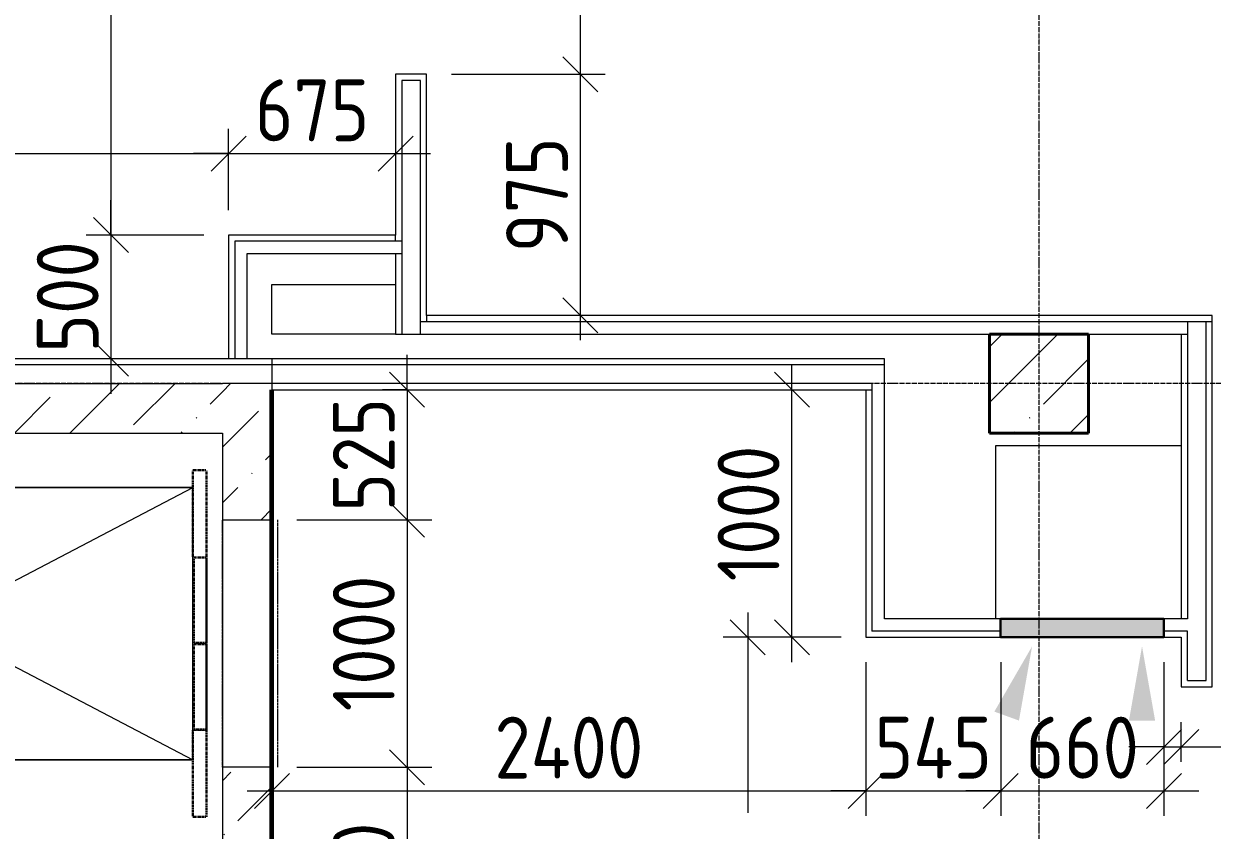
# Model space of a CAD drawing. Header units: millimetres. Extents: x -56773 to 221258, y -262288 to 26541.
# Drawn here: x -17693 to -12891, y -181828 to -178570 of the extents above; entities that cross this region are included whole.
import ezdxf

# ---------------------------------------------------------------- set-up
doc = ezdxf.new("R2010")
doc.units = ezdxf.units.MM
for name, pattern in [('ADSK_Линия сетки', [25, 20, -2.5, 0, -2.5]), ('ADSK_Невидимые', [5, 3, -2]), ('ADSK_Штриховая_ш2 п1_5', [4.5, 3, -1.5])]:
    doc.linetypes.add(name, pattern=pattern)
for name, color, linetype, lineweight in [('3.1 Штукатурка внешн стен для инвесторов', 5, 'Continuous', 60), ('Двери', 7, 'Continuous', 9), ('Марки', 7, 'Continuous', 20), ('Несущие колонны', 7, 'Continuous', 18), ('Обобщенные модели', 7, 'ADSK_Невидимые', 18), ('Оборудование', 7, 'Continuous', 18), ('Оси', 7, 'Continuous', 9), ('Перекрытие', 7, 'Continuous', 18), ('Размеры', 7, 'Continuous', 9), ('Стены внутренние', 7, 'Continuous', 18), ('Стены наружные', 7, 'Continuous', 18), ('Стены штриховка', 7, 'Continuous', 9), ('Узлы', 7, 'Continuous', 18)]:
    doc.layers.add(name, color=color, linetype=linetype, lineweight=lineweight)
doc.styles.add('GOST Common_2', font='', dxfattribs={"width": 0.9, "height": 250})
doc.styles.add('GOST Common_3', font='', dxfattribs={"width": 0.9, "height": 200})
doc.styles.get('GOST Common_2').set_extended_font_data('GOST Common')
doc.styles.get('GOST Common_3').set_extended_font_data('GOST Common')
doc.dimstyles.new('ADSK_Основной_2_0', dxfattribs={"dimscale": 304.8, "dimtxt": 201.142999, "dimasz": 0.463911, "dimexe": 0.328084, "dimexo": 0.328084, "dimgap": 0.164042, "dimtad": 1, "dimdec": 3, "dimrnd": 0.001, "dimdsep": 46, "dimtxsty": 'GOST Common_3', "dimblk1": 'OBLIQUE', "dimblk2": 'OBLIQUE', "dimsah": 1, "dimcen": 0.09, "dimdle": 0.328084, "dimazin": 2, "dimtfac": 1, "dimtdec": 4, "dimtix": 1, "dimtmove": 0, "dimatfit": 3, "dimfxl": 1, "dimtvp": 1, "dimtolj": 1, "dimtzin": 0, "dimlwd": 20, "dimlwe": 20, "dimarcsym": 2})
doc.dimstyles.new('ADSK_Основной_2_0_3', dxfattribs={"dimscale": 304.8, "dimtxt": 201.142999, "dimasz": 0.463911, "dimexe": 0.328084, "dimexo": 0.328084, "dimgap": 0.164042, "dimtad": 1, "dimdec": 3, "dimrnd": 0.001, "dimdsep": 46, "dimtxsty": 'GOST Common_2', "dimblk1": 'OBLIQUE', "dimblk2": 'OBLIQUE', "dimsah": 1, "dimcen": 0.09, "dimdle": 0.328084, "dimazin": 2, "dimtfac": 1, "dimtdec": 4, "dimtix": 1, "dimtmove": 0, "dimatfit": 3, "dimfxl": 1, "dimtvp": 1, "dimtolj": 1, "dimtzin": 0, "dimlwd": 20, "dimlwe": 20, "dimarcsym": 2})
pattern_1 = [(45, (9.36, -198628.46), (84.18955, 308.69595), [396.875, -79.375, 3.353, -76.022])]

# ---------------------------------------------------------------- blocks, each defined once
blk = doc.blocks.new('ADSK_КолоннаЖБ_Прямоугольная - 400x400 мм-1807142-Кладочный план 4-го этажа')
at = {"layer": 'Несущие колонны', "lineweight": 40}
for p, q in [((-200, 200), (200, 200)), ((-200, -200), (-200, 200)), ((200, 200), (200, -200)), ((200, -200), (-200, -200))]:
    blk.add_line(p, q, dxfattribs=at)
blk = doc.blocks.new('AS-Shakhta_lifta-GOST_5746-2003 - Лифт_3_2700х1700 проем 1000-883891-Кладочный план 4-го этажа')
at = {"layer": 'Оборудование'}
h = blk.add_hatch(color=256, dxfattribs=at)
h.paths.add_polyline_path([(354.7, 344.2), (231, 401.8), (183.6, 319.7), (160.7, 365.2), (128, 404.3), (87.2, 434.8), (40.6, 455.1), (-11.8, 464), (-60.4, 461.4), (-109.3, 447.2), (-153.5, 422), (-190.9, 387.4), (-219.3, 345.2), (-237.2, 297.5), (-243.7, 247), (-238.5, 196.4), (-221.7, 148.3), (-194.4, 105.3), (-157.9, 69.8), (-114.3, 43.6), (-114.3, -98), (-123.4, -111.8), (-128.8, -127.6), (-130, -144.1), (-127, -160.5), (-120, -175.5), (-109.5, -188.4), (-96, -198.1), (-80.6, -204.2), (-64.1, -206.2), (-47.6, -203.9), (-32.3, -197.6), (-19, -187.7), (-8.6, -174.7), (-1.8, -159.5), (0.9, -143.1), (-0.6, -126.6), (-6.2, -110.9), (-15.5, -97.2), (-28, -86.3), (-42.9, -78.8), (-42.9, 35.4), (113.5, 35.4), (113.5, 97.4), (-31, 97.4), (-31, 128.1), (162.8, 128.1), (253.6, 322.9), (328.5, 288)])
h.paths.add_polyline_path([(136.6, 258.9), (135.3, 218.6), (123.9, 180), (-114.3, 180), (-114.3, 111.7), (-144.4, 138.5), (-166.9, 171.9), (-180.4, 209.8), (-184, 249.9), (-177.6, 289.7), (-161.5, 326.6), (-136.7, 358.3), (-104.7, 382.9), (-67.7, 398.8), (-27.9, 404.9), (12.2, 401), (50, 387.2), (83.3, 364.5), (109.8, 334.2), (128, 298.2)])
at = {"layer": 'Узлы'}
blk.add_hatch(color=256, dxfattribs=at).paths.add_polyline_path([(412.5, -1000), (412.5, -920), (-412.5, -920), (-412.5, -1000), (-11.8, -1000)])
at = {"layer": 'Обобщенные модели', "lineweight": 30}
for p, q in [((780, 1285), (-620, 1285)), ((-620, 1230), (-620, 1285)), ((-267, 1235), (-267, 1285)), ((-267, 1285), (77, 1285)), ((77, 1285), (77, 1235)), ((83, 1235), (83, 1285)), ((83, 1285), (427, 1285)), ((427, 1285), (427, 1235)), ((780, 1230), (780, 1285)), ((-270, 1230), (-620, 1230)), ((77, 1235), (-267, 1235)), ((427, 1235), (83, 1235)), ((430, 1230), (780, 1230))]:
    blk.add_line(p, q, dxfattribs=at)
at = {"layer": 'Обобщенные модели', "linetype": 'ADSK_Невидимые', "lineweight": 18}
for p, q in [((-270, 1235), (-270, 1285)), ((430, 1235), (430, 1285))]:
    blk.add_line(p, q, dxfattribs=at)
at = {"layer": 'Оборудование'}
for p, q in [((-770, -1350), (-770, 1350)), ((-550, -870), (-550, 1230)), ((550, -870), (-550, 1230)), ((-550, -870), (550, 1230)), ((550, 1230), (-550, 1230)), ((-550, 1230), (-550, -870)), ((550, 1230), (550, -870)), ((550, -870), (550, 1230)), ((550, -870), (-550, -870)), ((-550, -870), (550, -870))]:
    blk.add_line(p, q, dxfattribs=at)
at = {"layer": 'Узлы'}
for p, q in [((412.5, -920), (-412.5, -920)), ((-412.5, -920), (-412.5, -1000)), ((412.5, -1000), (412.5, -920)), ((-412.5, -1000), (412.5, -1000))]:
    blk.add_line(p, q, dxfattribs=at)
blk = doc.blocks.new('ADSK_Дверь_Проем - ADSK_Дверь_Проем-1125809-Кладочный план 4-го этажа')
at = {"layer": 'Двери', "linetype": 'ADSK_Штриховая_ш2 п1_5'}
for p, q in [((-500, 100), (500, 100)), ((-500, -100), (500, -100))]:
    blk.add_line(p, q, dxfattribs=at)
blk = doc.blocks.new('ADSK_Дверь_Проем - ADSK_Дверь_Проем-2503678-Кладочный план 4-го этажа')
at = {"layer": 'Двери', "linetype": 'ADSK_Штриховая_ш2 п1_5'}
for p, q in [((-500, 11), (500, 11)), ((-500, -11), (500, -11))]:
    blk.add_line(p, q, dxfattribs=at)
blk = doc.blocks.new('ADSK_ОбобщеннаяМодель_ОтверстиеПрямоугольное_вСтене - О-1_ОВ_660х1260-4090709-Кладочный план 4-го этажа')
at = {"layer": 'Обобщенные модели'}
blk.add_hatch(color=256, dxfattribs=at).paths.add_polyline_path([(-209.7, 37.5), (-209.7, -37.5), (450.3, -37.5), (450.3, 37.5), (-89.7, 37.5)])
at = {"layer": 'Узлы', "lineweight": 30}
for p, q in [((-209.7, -37.5), (-209.7, 37.5)), ((-209.7, 37.5), (450.3, 37.5)), ((450.3, 37.5), (450.3, -37.5)), ((450.3, -37.5), (-209.7, -37.5))]:
    blk.add_line(p, q, dxfattribs=at)
blk = doc.blocks.new('_Oblique')
at = {"color": 0, "linetype": 'ByBlock', "lineweight": -2}
blk.add_line((-0.5, -0.5), (0.5, 0.5), dxfattribs=at)
blk = doc.blocks.new('*D6401')
at = {"layer": 'Defpoints', "color": 0, "lineweight": 25, "transparency": 16777216}
for p in [(-16044.3, -180048.5), (-16690.6, -180573.5), (-16144.3, -180573.5)]:
    blk.add_point(p, dxfattribs=at)
at = {"layer": 'Размеры', "color": 0, "lineweight": 20, "transparency": 16777216}
for p, q in [((-16144.3, -180048.5), (-16144.3, -179907.1)), ((-16144.3, -180048.5), (-16244.3, -180048.5)), ((-16144.3, -180048.5), (-16144.3, -180573.5)), ((-16590.6, -180573.5), (-16044.3, -180573.5)), ((-16144.3, -180573.5), (-16144.3, -180714.9))]:
    blk.add_line(p, q, dxfattribs=at)
at = {"layer": 'Размеры', "color": 0, "lineweight": 20, "transparency": 16777216, "xscale": 141.4, "yscale": 141.4, "zscale": 141.4}
for p, rotation in [((-16144.3, -180048.5), 270), ((-16144.3, -180573.5), 90)]:
    blk.add_blockref('_Oblique', p, dxfattribs=dict(at, rotation=rotation))
at = {"layer": 'Размеры', "color": 0, "lineweight": 9, "transparency": 16777216, "insert": (-16319.3, -180311), "char_height": 250, "width": 454.106, "attachment_point": 5, "rotation": 90, "style": 'GOST Common_2'}
blk.add_mtext('\\A1;525', dxfattribs=at)
blk = doc.blocks.new('*D6402')
at = {"layer": 'Defpoints', "color": 0, "lineweight": 25, "transparency": 16777216}
for p in [(-16690.6, -180573.5), (-16690.6, -181573.5), (-16144.3, -181573.5)]:
    blk.add_point(p, dxfattribs=at)
at = {"layer": 'Размеры', "color": 0, "lineweight": 20, "transparency": 16777216}
for p, q in [((-16144.3, -180473.5), (-16144.3, -181673.5)), ((-16590.6, -180573.5), (-16044.3, -180573.5)), ((-16590.6, -181573.5), (-16044.3, -181573.5))]:
    blk.add_line(p, q, dxfattribs=at)
at = {"layer": 'Размеры', "color": 0, "lineweight": 20, "transparency": 16777216, "xscale": 141.4, "yscale": 141.4, "zscale": 141.4}
for p, rotation in [((-16144.3, -180573.5), 90), ((-16144.3, -181573.5), 270)]:
    blk.add_blockref('_Oblique', p, dxfattribs=dict(at, rotation=rotation))
at = {"layer": 'Размеры', "color": 0, "lineweight": 9, "transparency": 16777216, "insert": (-16319.3, -181073.5), "char_height": 250, "width": 560.473, "attachment_point": 5, "rotation": 90, "style": 'GOST Common_2'}
blk.add_mtext('\\A1;1000', dxfattribs=at)
blk = doc.blocks.new('*D6403')
at = {"layer": 'Defpoints', "color": 0, "lineweight": 25, "transparency": 16777216}
for p in [(-16690.6, -181573.5), (-16690.6, -182473.5), (-16144.3, -182473.5)]:
    blk.add_point(p, dxfattribs=at)
at = {"layer": 'Размеры', "color": 0, "lineweight": 20, "transparency": 16777216}
for p, q in [((-16144.3, -181473.5), (-16144.3, -182573.5)), ((-16590.6, -181573.5), (-16044.3, -181573.5)), ((-16590.6, -182473.5), (-16044.3, -182473.5))]:
    blk.add_line(p, q, dxfattribs=at)
at = {"layer": 'Размеры', "color": 0, "lineweight": 20, "transparency": 16777216, "xscale": 141.4, "yscale": 141.4, "zscale": 141.4}
for p, rotation in [((-16144.3, -181573.5), 90), ((-16144.3, -182473.5), 270)]:
    blk.add_blockref('_Oblique', p, dxfattribs=dict(at, rotation=rotation))
at = {"layer": 'Размеры', "color": 0, "lineweight": 9, "transparency": 16777216, "insert": (-16319.3, -182023.5), "char_height": 250, "width": 454.106, "attachment_point": 5, "rotation": 90, "style": 'GOST Common_2'}
blk.add_mtext('\\A1;900', dxfattribs=at)
blk = doc.blocks.new('*D6406')
at = {"layer": 'Defpoints', "color": 0, "lineweight": 25, "transparency": 16777216}
for p in [(-14290.6, -181048.5), (-16690.6, -181569.5), (-14290.6, -181669.5)]:
    blk.add_point(p, dxfattribs=at)
at = {"layer": 'Размеры', "color": 0, "lineweight": 20, "transparency": 16777216}
for p, q in [((-14290.6, -181148.5), (-14290.6, -181769.5)), ((-16790.6, -181669.5), (-14190.6, -181669.5)), ((-16690.6, -181669.5), (-16690.6, -181769.5))]:
    blk.add_line(p, q, dxfattribs=at)
at = {"layer": 'Размеры', "color": 0, "lineweight": 20, "transparency": 16777216, "xscale": 141.4, "yscale": 141.4, "zscale": 141.4, "rotation": 180}
blk.add_blockref('_Oblique', (-16690.6, -181669.5), dxfattribs=at)
at = {"layer": 'Размеры', "color": 0, "lineweight": 20, "transparency": 16777216, "xscale": 141.4, "yscale": 141.4, "zscale": 141.4}
blk.add_blockref('_Oblique', (-14290.6, -181669.5), dxfattribs=at)
at = {"layer": 'Размеры', "color": 0, "lineweight": 9, "transparency": 16777216, "insert": (-15490.6, -181494.5), "char_height": 250, "width": 625.93, "attachment_point": 5, "style": 'GOST Common_2'}
blk.add_mtext('\\A1;2400', dxfattribs=at)
blk = doc.blocks.new('*D6407')
at = {"layer": 'Defpoints', "color": 0, "lineweight": 25, "transparency": 16777216}
for p in [(-14290.6, -181048.5), (-13745.6, -181048.5), (-13745.6, -181669.5)]:
    blk.add_point(p, dxfattribs=at)
at = {"layer": 'Размеры', "color": 0, "lineweight": 20, "transparency": 16777216}
for p, q in [((-14290.6, -181148.5), (-14290.6, -181769.5)), ((-13745.6, -181148.5), (-13745.6, -181769.5)), ((-14290.6, -181669.5), (-14432, -181669.5)), ((-14290.6, -181669.5), (-13745.6, -181669.5)), ((-13745.6, -181669.5), (-13604.2, -181669.5))]:
    blk.add_line(p, q, dxfattribs=at)
at = {"layer": 'Размеры', "color": 0, "lineweight": 20, "transparency": 16777216, "xscale": 141.4, "yscale": 141.4, "zscale": 141.4}
blk.add_blockref('_Oblique', (-14290.6, -181669.5), dxfattribs=at)
at = {"layer": 'Размеры', "color": 0, "lineweight": 20, "transparency": 16777216, "xscale": 141.4, "yscale": 141.4, "zscale": 141.4, "rotation": 180}
blk.add_blockref('_Oblique', (-13745.6, -181669.5), dxfattribs=at)
at = {"layer": 'Размеры', "color": 0, "lineweight": 9, "transparency": 16777216, "insert": (-14018.1, -181494.5), "char_height": 250, "width": 474.561, "attachment_point": 5, "style": 'GOST Common_2'}
blk.add_mtext('\\A1;545', dxfattribs=at)
blk = doc.blocks.new('*D6408')
at = {"layer": 'Defpoints', "color": 0, "lineweight": 25, "transparency": 16777216}
for p in [(-13745.6, -181048.5), (-13085.6, -181048.5), (-13085.6, -181669.5)]:
    blk.add_point(p, dxfattribs=at)
at = {"layer": 'Размеры', "color": 0, "lineweight": 20, "transparency": 16777216}
for p, q in [((-13745.6, -181148.5), (-13745.6, -181769.5)), ((-13085.6, -181148.5), (-13085.6, -181769.5)), ((-13745.6, -181669.5), (-13887, -181669.5)), ((-13745.6, -181669.5), (-13085.6, -181669.5)), ((-13085.6, -181669.5), (-12944.2, -181669.5))]:
    blk.add_line(p, q, dxfattribs=at)
at = {"layer": 'Размеры', "color": 0, "lineweight": 20, "transparency": 16777216, "xscale": 141.4, "yscale": 141.4, "zscale": 141.4}
blk.add_blockref('_Oblique', (-13745.6, -181669.5), dxfattribs=at)
at = {"layer": 'Размеры', "color": 0, "lineweight": 20, "transparency": 16777216, "xscale": 141.4, "yscale": 141.4, "zscale": 141.4, "rotation": 180}
blk.add_blockref('_Oblique', (-13085.6, -181669.5), dxfattribs=at)
at = {"layer": 'Размеры', "color": 0, "lineweight": 9, "transparency": 16777216, "insert": (-13415.6, -181494.5), "char_height": 250, "width": 454.106, "attachment_point": 5, "style": 'GOST Common_2'}
blk.add_mtext('\\A1;660', dxfattribs=at)
blk = doc.blocks.new('*D6409')
at = {"layer": 'Defpoints', "color": 0, "lineweight": 25, "transparency": 16777216}
for p in [(-13085.6, -181048.5), (-13015.6, -181491.4), (-13015.6, -181651.4)]:
    blk.add_point(p, dxfattribs=at)
at = {"layer": 'Размеры', "color": 0, "lineweight": 20, "transparency": 16777216}
for p, q in [((-13085.6, -181148.5), (-13085.6, -181591.4)), ((-13015.6, -181551.4), (-13015.6, -181391.4)), ((-13085.6, -181491.4), (-13227, -181491.4)), ((-13085.6, -181491.4), (-13015.6, -181491.4)), ((-13015.6, -181491.4), (-12341.4, -181491.4))]:
    blk.add_line(p, q, dxfattribs=at)
at = {"layer": 'Размеры', "color": 0, "lineweight": 20, "transparency": 16777216, "xscale": 141.4, "yscale": 141.4, "zscale": 141.4}
blk.add_blockref('_Oblique', (-13085.6, -181491.4), dxfattribs=at)
at = {"layer": 'Размеры', "color": 0, "lineweight": 20, "transparency": 16777216, "xscale": 141.4, "yscale": 141.4, "zscale": 141.4, "rotation": 180}
blk.add_blockref('_Oblique', (-13015.6, -181491.4), dxfattribs=at)
at = {"layer": 'Размеры', "color": 0, "lineweight": 9, "transparency": 16777216, "insert": (-12688.5, -181174.8), "char_height": 200, "width": 302.737, "attachment_point": 1, "line_spacing_factor": 1.022761, "style": 'GOST Common_3'}
blk.add_mtext('\\A1;70', dxfattribs=at)
blk = doc.blocks.new('*D6410')
at = {"layer": 'Defpoints', "color": 0, "lineweight": 25, "transparency": 16777216}
for p in [(-14767.6, -181048.5), (-14290.6, -181048.5), (-14689.5, -183823.5)]:
    blk.add_point(p, dxfattribs=at)
at = {"layer": 'Размеры', "color": 0, "lineweight": 20, "transparency": 16777216}
for p, q in [((-14767.6, -180948.5), (-14767.6, -181758.4)), ((-14390.6, -181048.5), (-14867.6, -181048.5)), ((-14767.6, -183923.5), (-14767.6, -182492.7)), ((-14789.5, -183823.5), (-14867.6, -183823.5))]:
    blk.add_line(p, q, dxfattribs=at)
at = {"layer": 'Размеры', "color": 0, "lineweight": 20, "transparency": 16777216, "xscale": 141.4, "yscale": 141.4, "zscale": 141.4}
for p, rotation in [((-14767.6, -181048.5), 90), ((-14767.6, -183823.5), 270)]:
    blk.add_blockref('_Oblique', p, dxfattribs=dict(at, rotation=rotation))
at = {"layer": 'Размеры', "color": 0, "lineweight": 9, "transparency": 16777216, "insert": (-14900.9, -182428.3), "char_height": 200, "width": 605.475, "attachment_point": 1, "rotation": 90, "line_spacing_factor": 1.022761, "style": 'GOST Common_3'}
blk.add_mtext('\\A1;2775', dxfattribs=at)
blk = doc.blocks.new('*D6411')
at = {"layer": 'Defpoints', "color": 0, "lineweight": 25, "transparency": 16777216}
for p in [(-14689.5, -180048.5), (-14589.5, -180048.5), (-14290.6, -181048.5)]:
    blk.add_point(p, dxfattribs=at)
at = {"layer": 'Размеры', "color": 0, "lineweight": 20, "transparency": 16777216}
for p, q in [((-14589.5, -181148.5), (-14589.5, -179948.5)), ((-14589.5, -180048.5), (-14489.5, -180048.5)), ((-14390.6, -181048.5), (-14689.5, -181048.5))]:
    blk.add_line(p, q, dxfattribs=at)
at = {"layer": 'Размеры', "color": 0, "lineweight": 20, "transparency": 16777216, "xscale": 141.4, "yscale": 141.4, "zscale": 141.4}
for p, rotation in [((-14589.5, -180048.5), 90), ((-14589.5, -181048.5), 270)]:
    blk.add_blockref('_Oblique', p, dxfattribs=dict(at, rotation=rotation))
at = {"layer": 'Размеры', "color": 0, "lineweight": 9, "transparency": 16777216, "insert": (-14764.5, -180548.5), "char_height": 250, "width": 560.473, "attachment_point": 5, "rotation": 90, "style": 'GOST Common_2'}
blk.add_mtext('\\A1;1000', dxfattribs=at)
blk = doc.blocks.new('*D6412')
at = {"layer": 'Defpoints', "color": 0, "lineweight": 25, "transparency": 16777216}
for p in [(-17241, -174873.5), (-17341, -179423.5), (-16865.6, -179423.5)]:
    blk.add_point(p, dxfattribs=at)
at = {"layer": 'Размеры', "color": 0, "lineweight": 20, "transparency": 16777216}
for p, q in [((-17341, -174773.5), (-17341, -179523.5)), ((-17341, -174873.5), (-17441, -174873.5)), ((-16965.6, -179423.5), (-17441, -179423.5))]:
    blk.add_line(p, q, dxfattribs=at)
at = {"layer": 'Размеры', "color": 0, "lineweight": 20, "transparency": 16777216, "xscale": 141.4, "yscale": 141.4, "zscale": 141.4}
for p, rotation in [((-17341, -174873.5), 90), ((-17341, -179423.5), 270)]:
    blk.add_blockref('_Oblique', p, dxfattribs=dict(at, rotation=rotation))
at = {"layer": 'Размеры', "color": 0, "lineweight": 9, "transparency": 16777216, "insert": (-17516, -177148.5), "char_height": 250, "width": 625.93, "attachment_point": 5, "rotation": 90, "style": 'GOST Common_2'}
blk.add_mtext('\\A1;4550', dxfattribs=at)
blk = doc.blocks.new('*D6413')
at = {"layer": 'Defpoints', "color": 0, "lineweight": 25, "transparency": 16777216}
for p in [(-16865.6, -179423.5), (-17341, -179923.5), (-17241, -179923.5)]:
    blk.add_point(p, dxfattribs=at)
at = {"layer": 'Размеры', "color": 0, "lineweight": 20, "transparency": 16777216}
for p, q in [((-17341, -179423.5), (-17341, -179282.1)), ((-16965.6, -179423.5), (-17441, -179423.5)), ((-17341, -179423.5), (-17341, -179923.5)), ((-17341, -179923.5), (-17441, -179923.5)), ((-17341, -179923.5), (-17341, -180064.9))]:
    blk.add_line(p, q, dxfattribs=at)
at = {"layer": 'Размеры', "color": 0, "lineweight": 20, "transparency": 16777216, "xscale": 141.4, "yscale": 141.4, "zscale": 141.4}
for p, rotation in [((-17341, -179423.5), 270), ((-17341, -179923.5), 90)]:
    blk.add_blockref('_Oblique', p, dxfattribs=dict(at, rotation=rotation))
at = {"layer": 'Размеры', "color": 0, "lineweight": 9, "transparency": 16777216, "insert": (-17516, -179673.5), "char_height": 250, "width": 454.106, "attachment_point": 5, "rotation": 90, "style": 'GOST Common_2'}
blk.add_mtext('\\A1;500', dxfattribs=at)
blk = doc.blocks.new('*D6415')
at = {"layer": 'Defpoints', "color": 0, "lineweight": 25, "transparency": 16777216}
for p in [(-16065.6, -177573.5), (-16065.6, -178773.5), (-15444.3, -178773.5)]:
    blk.add_point(p, dxfattribs=at)
at = {"layer": 'Размеры', "color": 0, "lineweight": 20, "transparency": 16777216}
for p, q in [((-15444.3, -177473.5), (-15444.3, -178873.5)), ((-15965.6, -177573.5), (-15344.3, -177573.5)), ((-15965.6, -178773.5), (-15344.3, -178773.5))]:
    blk.add_line(p, q, dxfattribs=at)
at = {"layer": 'Размеры', "color": 0, "lineweight": 20, "transparency": 16777216, "xscale": 141.4, "yscale": 141.4, "zscale": 141.4}
for p, rotation in [((-15444.3, -177573.5), 90), ((-15444.3, -178773.5), 270)]:
    blk.add_blockref('_Oblique', p, dxfattribs=dict(at, rotation=rotation))
at = {"layer": 'Размеры', "color": 0, "lineweight": 9, "transparency": 16777216, "insert": (-15619.3, -178173.5), "char_height": 250, "width": 560.473, "attachment_point": 5, "rotation": 90, "style": 'GOST Common_2'}
blk.add_mtext('\\A1;1200', dxfattribs=at)
blk = doc.blocks.new('*D6416')
at = {"layer": 'Defpoints', "color": 0, "lineweight": 25, "transparency": 16777216}
for p in [(-16065.6, -178773.5), (-15444.3, -179748.5), (-15344.3, -179748.5)]:
    blk.add_point(p, dxfattribs=at)
at = {"layer": 'Размеры', "color": 0, "lineweight": 20, "transparency": 16777216}
for p, q in [((-15444.3, -178673.5), (-15444.3, -179848.5)), ((-15965.6, -178773.5), (-15344.3, -178773.5)), ((-15444.3, -179748.5), (-15544.3, -179748.5))]:
    blk.add_line(p, q, dxfattribs=at)
at = {"layer": 'Размеры', "color": 0, "lineweight": 20, "transparency": 16777216, "xscale": 141.4, "yscale": 141.4, "zscale": 141.4}
for p, rotation in [((-15444.3, -178773.5), 90), ((-15444.3, -179748.5), 270)]:
    blk.add_blockref('_Oblique', p, dxfattribs=dict(at, rotation=rotation))
at = {"layer": 'Размеры', "color": 0, "lineweight": 9, "transparency": 16777216, "insert": (-15619.3, -179261), "char_height": 250, "width": 454.106, "attachment_point": 5, "rotation": 90, "style": 'GOST Common_2'}
blk.add_mtext('\\A1;975', dxfattribs=at)
blk = doc.blocks.new('*D6417')
at = {"layer": 'Defpoints', "color": 0, "lineweight": 25, "transparency": 16777216}
for p in [(-19540.6, -178994.5), (-16865.6, -179094.5), (-16865.6, -179423.5)]:
    blk.add_point(p, dxfattribs=at)
at = {"layer": 'Размеры', "color": 0, "lineweight": 20, "transparency": 16777216}
for p, q in [((-16865.6, -179323.5), (-16865.6, -178994.5)), ((-19640.6, -179094.5), (-16765.6, -179094.5)), ((-19540.6, -179094.5), (-19540.6, -179194.5))]:
    blk.add_line(p, q, dxfattribs=at)
at = {"layer": 'Размеры', "color": 0, "lineweight": 20, "transparency": 16777216, "xscale": 141.4, "yscale": 141.4, "zscale": 141.4, "rotation": 180}
blk.add_blockref('_Oblique', (-19540.6, -179094.5), dxfattribs=at)
at = {"layer": 'Размеры', "color": 0, "lineweight": 20, "transparency": 16777216, "xscale": 141.4, "yscale": 141.4, "zscale": 141.4}
blk.add_blockref('_Oblique', (-16865.6, -179094.5), dxfattribs=at)
at = {"layer": 'Размеры', "color": 0, "lineweight": 9, "transparency": 16777216, "insert": (-18203.1, -178919.5), "char_height": 250, "width": 605.475, "attachment_point": 5, "style": 'GOST Common_2'}
blk.add_mtext('\\A1;2675', dxfattribs=at)
blk = doc.blocks.new('*D6418')
at = {"layer": 'Defpoints', "color": 0, "lineweight": 25, "transparency": 16777216}
for p in [(-16190.6, -178994.5), (-16190.6, -179094.5), (-16865.6, -179423.5)]:
    blk.add_point(p, dxfattribs=at)
at = {"layer": 'Размеры', "color": 0, "lineweight": 20, "transparency": 16777216}
for p, q in [((-16865.6, -179323.5), (-16865.6, -178994.5)), ((-16865.6, -179094.5), (-17007, -179094.5)), ((-16865.6, -179094.5), (-16190.6, -179094.5)), ((-16190.6, -179094.5), (-16190.6, -179194.5)), ((-16190.6, -179094.5), (-16049.2, -179094.5))]:
    blk.add_line(p, q, dxfattribs=at)
at = {"layer": 'Размеры', "color": 0, "lineweight": 20, "transparency": 16777216, "xscale": 141.4, "yscale": 141.4, "zscale": 141.4}
blk.add_blockref('_Oblique', (-16865.6, -179094.5), dxfattribs=at)
at = {"layer": 'Размеры', "color": 0, "lineweight": 20, "transparency": 16777216, "xscale": 141.4, "yscale": 141.4, "zscale": 141.4, "rotation": 180}
blk.add_blockref('_Oblique', (-16190.6, -179094.5), dxfattribs=at)
at = {"layer": 'Размеры', "color": 0, "lineweight": 9, "transparency": 16777216, "insert": (-16528.1, -178919.5), "char_height": 250, "width": 454.106, "attachment_point": 5, "style": 'GOST Common_2'}
blk.add_mtext('\\A1;675', dxfattribs=at)

msp = doc.modelspace()

# ---------------------------------------------------------------- hatches: boundary and pattern name
at = {"layer": 'Марки'}
for points in [[(-13618.5975, -181085.1582), (-13771.0871, -181348.8723), (-13671.6953, -181385.1229)], [(-13174.3122, -181085.1582), (-13227.2103, -181385.1582), (-13121.4141, -181385.1582)]]:
    msp.add_hatch(color=256, dxfattribs=at).paths.add_polyline_path(points)
at = {"layer": 'Несущие колонны', "lineweight": 9}
h = msp.add_hatch(dxfattribs=at)
h.set_pattern_fill('FP_1', color=256, style=0, pattern_type=2)
h.set_pattern_definition([(45, (9.36, -198628.46), (-224.5064, 224.5064), []), (45, (233.87, -198628.46), (-224.5064, 224.5064), [396.875, -79.375, 3.353, -76.022])])
h.paths.add_polyline_path([(-13390.6385, -180223.4914), (-13390.6385, -179823.4914), (-13790.6385, -179823.4914), (-13790.6385, -180223.4914)])
at = {"layer": 'Стены наружные', "lineweight": 9}
h = msp.add_hatch(dxfattribs=at)
h.set_pattern_fill('FP_2', color=256, style=0, pattern_type=2)
h.set_pattern_definition(pattern_1)
h.paths.add_polyline_path([(-19590.6385, -180223.4914), (-16890.6385, -180223.4914), (-16890.6385, -180023.4914), (-19590.6385, -180023.4914)])
h = msp.add_hatch(dxfattribs=at)
h.set_pattern_fill('FP_2', color=256, style=0, pattern_type=2)
h.set_pattern_definition(pattern_1)
h.paths.add_polyline_path([(-16690.6385, -183823.4914), (-16690.6385, -183473.4914), (-16890.6385, -183473.4914), (-16890.6385, -183823.4914)])
h.paths.add_polyline_path([(-16890.6385, -182473.4914), (-16690.6385, -182473.4914), (-16690.6385, -181573.4914), (-16890.6385, -181573.4914), (-16890.6385, -182123.4914)])
h.paths.add_polyline_path([(-16690.6385, -180573.4914), (-16690.6385, -180023.4914), (-16890.6385, -180023.4914), (-16890.6385, -180573.4914)])

# ---------------------------------------------------------------- linework, layer by layer
at = {"layer": '3.1 Штукатурка внешн стен для инвесторов'}
msp.add_lwpolyline([(-15390.6385, -187623.4914), (-12890.6385, -187623.4914), (-12890.6385, -183823.4914), (-16690.6385, -183823.4914), (-16690.6385, -180048.4914)], dxfattribs=at)
at = {"layer": 'Несущие колонны', "lineweight": 9}
for p, q in [((-13390.6385, -179823.4914), (-13790.6385, -179823.4914)), ((-13790.6385, -179823.4914), (-13790.6385, -180223.4914)), ((-13390.6385, -180223.4914), (-13390.6385, -179823.4914)), ((-13790.6385, -180223.4914), (-13390.6385, -180223.4914))]:
    msp.add_line(p, q, dxfattribs=at)
at = {"layer": 'Оси', "linetype": 'ADSK_Линия сетки', "lineweight": 5}
for p, q in [((-13590.6385, -209602.3427), (-13590.6385, -174127.5463)), ((-2488.0423, -180023.4914), (-25230.7352, -180023.4914))]:
    msp.add_line(p, q, dxfattribs=at)
at = {"layer": 'Перекрытие'}
for p, q in [((-16690.6385, -179823.4914), (-16690.6385, -179623.4914)), ((-16690.6385, -179623.4914), (-16190.6385, -179623.4914)), ((-16190.6385, -179823.4914), (-16690.6385, -179823.4914)), ((-13765.6385, -180273.4914), (-13015.6385, -180273.4914)), ((-13765.6385, -180973.4914), (-13765.6385, -180273.4914)), ((-16890.6385, -180573.4914), (-16890.6385, -181573.4914))]:
    msp.add_line(p, q, dxfattribs=at)
at = {"layer": 'Стены внутренние', "lineweight": 5}
for p, q in [((-16065.6385, -178773.4914), (-16190.6385, -178773.4914)), ((-16190.6385, -178773.4914), (-16190.6385, -179423.4914)), ((-16065.6385, -179748.4914), (-16065.6385, -178773.4914)), ((-16865.6385, -179423.4914), (-16865.6385, -179923.4914)), ((-16190.6385, -179423.4914), (-16865.6385, -179423.4914)), ((-16790.6385, -179923.4914), (-16790.6385, -179498.4914)), ((-16790.6385, -179498.4914), (-16190.6385, -179498.4914)), ((-16190.6385, -179498.4914), (-16190.6385, -179823.4914)), ((-12890.6385, -179748.4914), (-16065.6385, -179748.4914)), ((-12890.6385, -181248.4914), (-12890.6385, -179748.4914)), ((-16190.6385, -179823.4914), (-13015.6385, -179823.4914)), ((-13015.6385, -179823.4914), (-13015.6385, -180973.4914)), ((-14215.6385, -179923.4914), (-19540.6385, -179923.4914)), ((-16690.6385, -179923.4914), (-16690.6385, -180048.4914)), ((-14215.6385, -180973.4914), (-14215.6385, -179923.4914)), ((-16690.6385, -180048.4914), (-14290.6385, -180048.4914)), ((-14290.6385, -180048.4914), (-14290.6385, -181048.4914)), ((-13745.6385, -180973.4914), (-14215.6385, -180973.4914)), ((-13015.6385, -180973.4914), (-13085.6385, -180973.4914)), ((-14290.6385, -181048.4914), (-13745.6385, -181048.4914)), ((-13085.6385, -181048.4914), (-13015.6385, -181048.4914)), ((-13015.6385, -181048.4914), (-13015.6385, -181248.4914)), ((-13015.6385, -181248.4914), (-12890.6385, -181248.4914))]:
    msp.add_line(p, q, dxfattribs=at)
at = {"layer": 'Стены наружные', "lineweight": 9}
for p, q in [((-16690.6385, -180023.4914), (-16890.6385, -180023.4914)), ((-16690.6385, -180573.4914), (-16690.6385, -180048.4914)), ((-19590.6385, -180223.4914), (-16890.6385, -180223.4914)), ((-16890.6385, -180223.4914), (-16890.6385, -180573.4914)), ((-16890.6385, -180573.4914), (-16690.6385, -180573.4914)), ((-16890.6385, -181573.4914), (-16890.6385, -181923.4914)), ((-16690.6385, -181573.4914), (-16890.6385, -181573.4914)), ((-16690.6385, -182473.4914), (-16690.6385, -181573.4914))]:
    msp.add_line(p, q, dxfattribs=at)
at = {"layer": 'Стены штриховка', "lineweight": 9}
for p, q in [((-16165.6385, -178798.4914), (-16165.6385, -179823.4914)), ((-16090.6385, -178798.4914), (-16165.6385, -178798.4914)), ((-16090.6385, -179823.4914), (-16090.6385, -178798.4914)), ((-16190.6385, -179448.4914), (-16190.6385, -179423.4914)), ((-16840.6385, -179448.4914), (-16840.6385, -179923.4914)), ((-16165.6385, -179448.4914), (-16840.6385, -179448.4914)), ((-16190.6385, -179498.4914), (-16165.6385, -179498.4914)), ((-16065.6385, -179748.4914), (-16065.6385, -179773.4914)), ((-12890.6385, -179773.4914), (-16090.6385, -179773.4914)), ((-12990.6385, -179773.4914), (-12990.6385, -180973.4914)), ((-12915.6385, -181223.4914), (-12915.6385, -179773.4914)), ((-13015.6385, -179823.4914), (-12990.6385, -179823.4914)), ((-14215.6385, -179948.4914), (-19540.6385, -179948.4914)), ((-19790.6385, -180023.4914), (-16890.6385, -180023.4914)), ((-14265.6385, -180023.4914), (-16690.6385, -180023.4914)), ((-14290.6385, -180048.4914), (-14265.6385, -180048.4914)), ((-14265.6385, -180023.4914), (-14265.6385, -181023.4914)), ((-12990.6385, -180973.4914), (-13015.6385, -180973.4914)), ((-13745.6385, -181023.4914), (-14265.6385, -181023.4914)), ((-12990.6385, -181023.4914), (-13085.6385, -181023.4914)), ((-12990.6385, -181223.4914), (-12990.6385, -181023.4914)), ((-12990.6385, -181223.4914), (-12915.6385, -181223.4914))]:
    msp.add_line(p, q, dxfattribs=at)

# ---------------------------------------------------------------- block references
at = {"layer": 'Двери'}
for name, p, rotation in [('ADSK_Дверь_Проем - ADSK_Дверь_Проем-1125809-Кладочный план 4-го этажа', (-16790.6385, -181073.4914), 90.00000000000026), ('ADSK_Дверь_Проем - ADSK_Дверь_Проем-2503678-Кладочный план 4-го этажа', (-16679.6385, -181073.4914), 270.0000000000002)]:
    msp.add_blockref(name, p, dxfattribs=dict(at, rotation=rotation))
at = {"layer": 'Несущие колонны', "lineweight": 40, "rotation": 89.9999999999999}
msp.add_blockref('ADSK_КолоннаЖБ_Прямоугольная - 400x400 мм-1807142-Кладочный план 4-го этажа', (-13590.6385, -180023.4914), dxfattribs=at)
at = {"layer": 'Обобщенные модели', "color": 7, "true_color": 0xffffff, "rotation": 180}
msp.add_blockref('ADSK_ОбобщеннаяМодель_ОтверстиеПрямоугольное_вСтене - О-1_ОВ_660х1260-4090709-Кладочный план 4-го этажа', (-13295.3366, -181010.9914), dxfattribs=at)
at = {"layer": 'Оборудование', "rotation": 270.0000000000001}
msp.add_blockref('AS-Shakhta_lifta-GOST_5746-2003 - Лифт_3_2700х1700 проем 1000-883891-Кладочный план 4-го этажа', (-18240.6385, -180993.8914), dxfattribs=at)

# ---------------------------------------------------------------- dimensions: what is measured, and where the dimension line sits
at = {"layer": 'Размеры', "lineweight": 9}
for base, p1, p2, override, picture, middle in [((-17340.9504, -179423.4914), (-17240.9655, -174873.4914), (-16865.6385, -179423.4914), {"dimpost": '<>', "dimfxl": 4565.454012}, '*D6412', (-17515.9504, -177148.4914)), ((-15444.2967, -178773.4914), (-16065.6385, -177573.4914), (-16065.6385, -178773.4914), {"dimpost": '<>', "dimfxl": 1200}, '*D6415', (-15619.2967, -178173.4914)), ((-15444.2967, -179748.4914), (-16065.6385, -178773.4914), (-15344.3118, -179748.4914), {"dimpost": '<>', "dimfxl": 1212.82198}, '*D6416', (-15619.2967, -179260.9914)), ((-17340.9504, -179923.4914), (-16865.6385, -179423.4914), (-17240.9655, -179923.4914), {"dimpost": '<>', "dimfxl": 625.19624}, '*D6413', (-17515.9504, -179673.4914)), ((-16144.2967, -180573.4914), (-16044.3118, -180048.4914), (-16690.6385, -180573.4914), {"dimpost": '<>', "dimfxl": 832.684307}, '*D6401', (-16319.2967, -180310.9914)), ((-14589.525, -180048.4914), (-14290.6385, -181048.4914), (-14689.5099, -180048.4914), {"dimpost": '<>', "dimfxl": 1076.614338}, '*D6411', (-14764.525, -180548.4914)), ((-16144.2967, -181573.4914), (-16690.6385, -180573.4914), (-16690.6385, -181573.4914), {"dimpost": '<>', "dimfxl": 1000}, '*D6402', (-16319.2967, -181073.4914)), ((-16144.2967, -182473.4914), (-16690.6385, -181573.4914), (-16690.6385, -182473.4914), {"dimpost": '<>', "dimfxl": 900}, '*D6403', (-16319.2967, -182023.4914))]:
    dim = msp.add_linear_dim(base=base, p1=p1, p2=p2, angle=90, dimstyle='ADSK_Основной_2_0_3', override=override, dxfattribs=at)
    dim.commit()
    dim.dimension.update_dxf_attribs({"geometry": picture, "text_midpoint": middle})
for base, p1, p2, override, picture, middle in [((-16865.6385, -179094.4981), (-19540.6385, -178994.5132), (-16865.6385, -179423.4914), {"dimpost": '<>', "dimfxl": 2709.178347}, '*D6417', (-18203.1385, -178919.4981)), ((-16190.6385, -179094.4981), (-16865.6385, -179423.4914), (-16190.6385, -178994.5132), {"dimpost": '<>', "dimfxl": 799.779543}, '*D6418', (-16528.1385, -178919.4981)), ((-14290.6385, -181669.453), (-16690.6385, -181569.4681), (-14290.6385, -181048.4914), {"dimpost": '<>', "dimfxl": 2455.894283}, '*D6406', (-15490.6385, -181494.453)), ((-13745.6385, -181669.453), (-14290.6385, -181048.4914), (-13745.6385, -181048.4914), {"dimpost": '<>', "dimfxl": 545}, '*D6407', (-14018.1385, -181494.453)), ((-13085.6385, -181669.453), (-13745.6385, -181048.4914), (-13085.6385, -181048.4914), {"dimpost": '<>', "dimfxl": 660}, '*D6408', (-13415.6385, -181494.453))]:
    dim = msp.add_linear_dim(base=base, p1=p1, p2=p2, dimstyle='ADSK_Основной_2_0_3', override=override, dxfattribs=at)
    dim.commit()
    dim.dimension.update_dxf_attribs({"geometry": picture, "text_midpoint": middle})
dim = msp.add_linear_dim(base=(-14767.5574, -181048.4914), p1=(-14689.5099, -183823.4914), p2=(-14290.6385, -181048.4914), angle=90, dimstyle='ADSK_Основной_2_0', override={"dimpost": '<>', "dimfxl": 2803.519829}, dxfattribs=at)
dim.commit()
dim.dimension.update_dxf_attribs({"geometry": '*D6410', "text_midpoint": (-14767.5574, -182125.5444), "dimtype": 160, "text_rotation": 90})
dim = msp.add_linear_dim(base=(-13015.6385, -181491.4207), p1=(-13085.6385, -181048.4914), p2=(-13015.6385, -181651.3974), dimstyle='ADSK_Основной_2_0', override={"dimpost": '<>', "dimfxl": 606.956063}, dxfattribs=at)
dim.commit()
dim.dimension.update_dxf_attribs({"geometry": '*D6409', "text_midpoint": (-12537.1242, -181491.4207), "dimtype": 160})

doc.saveas('drawing.dxf')
